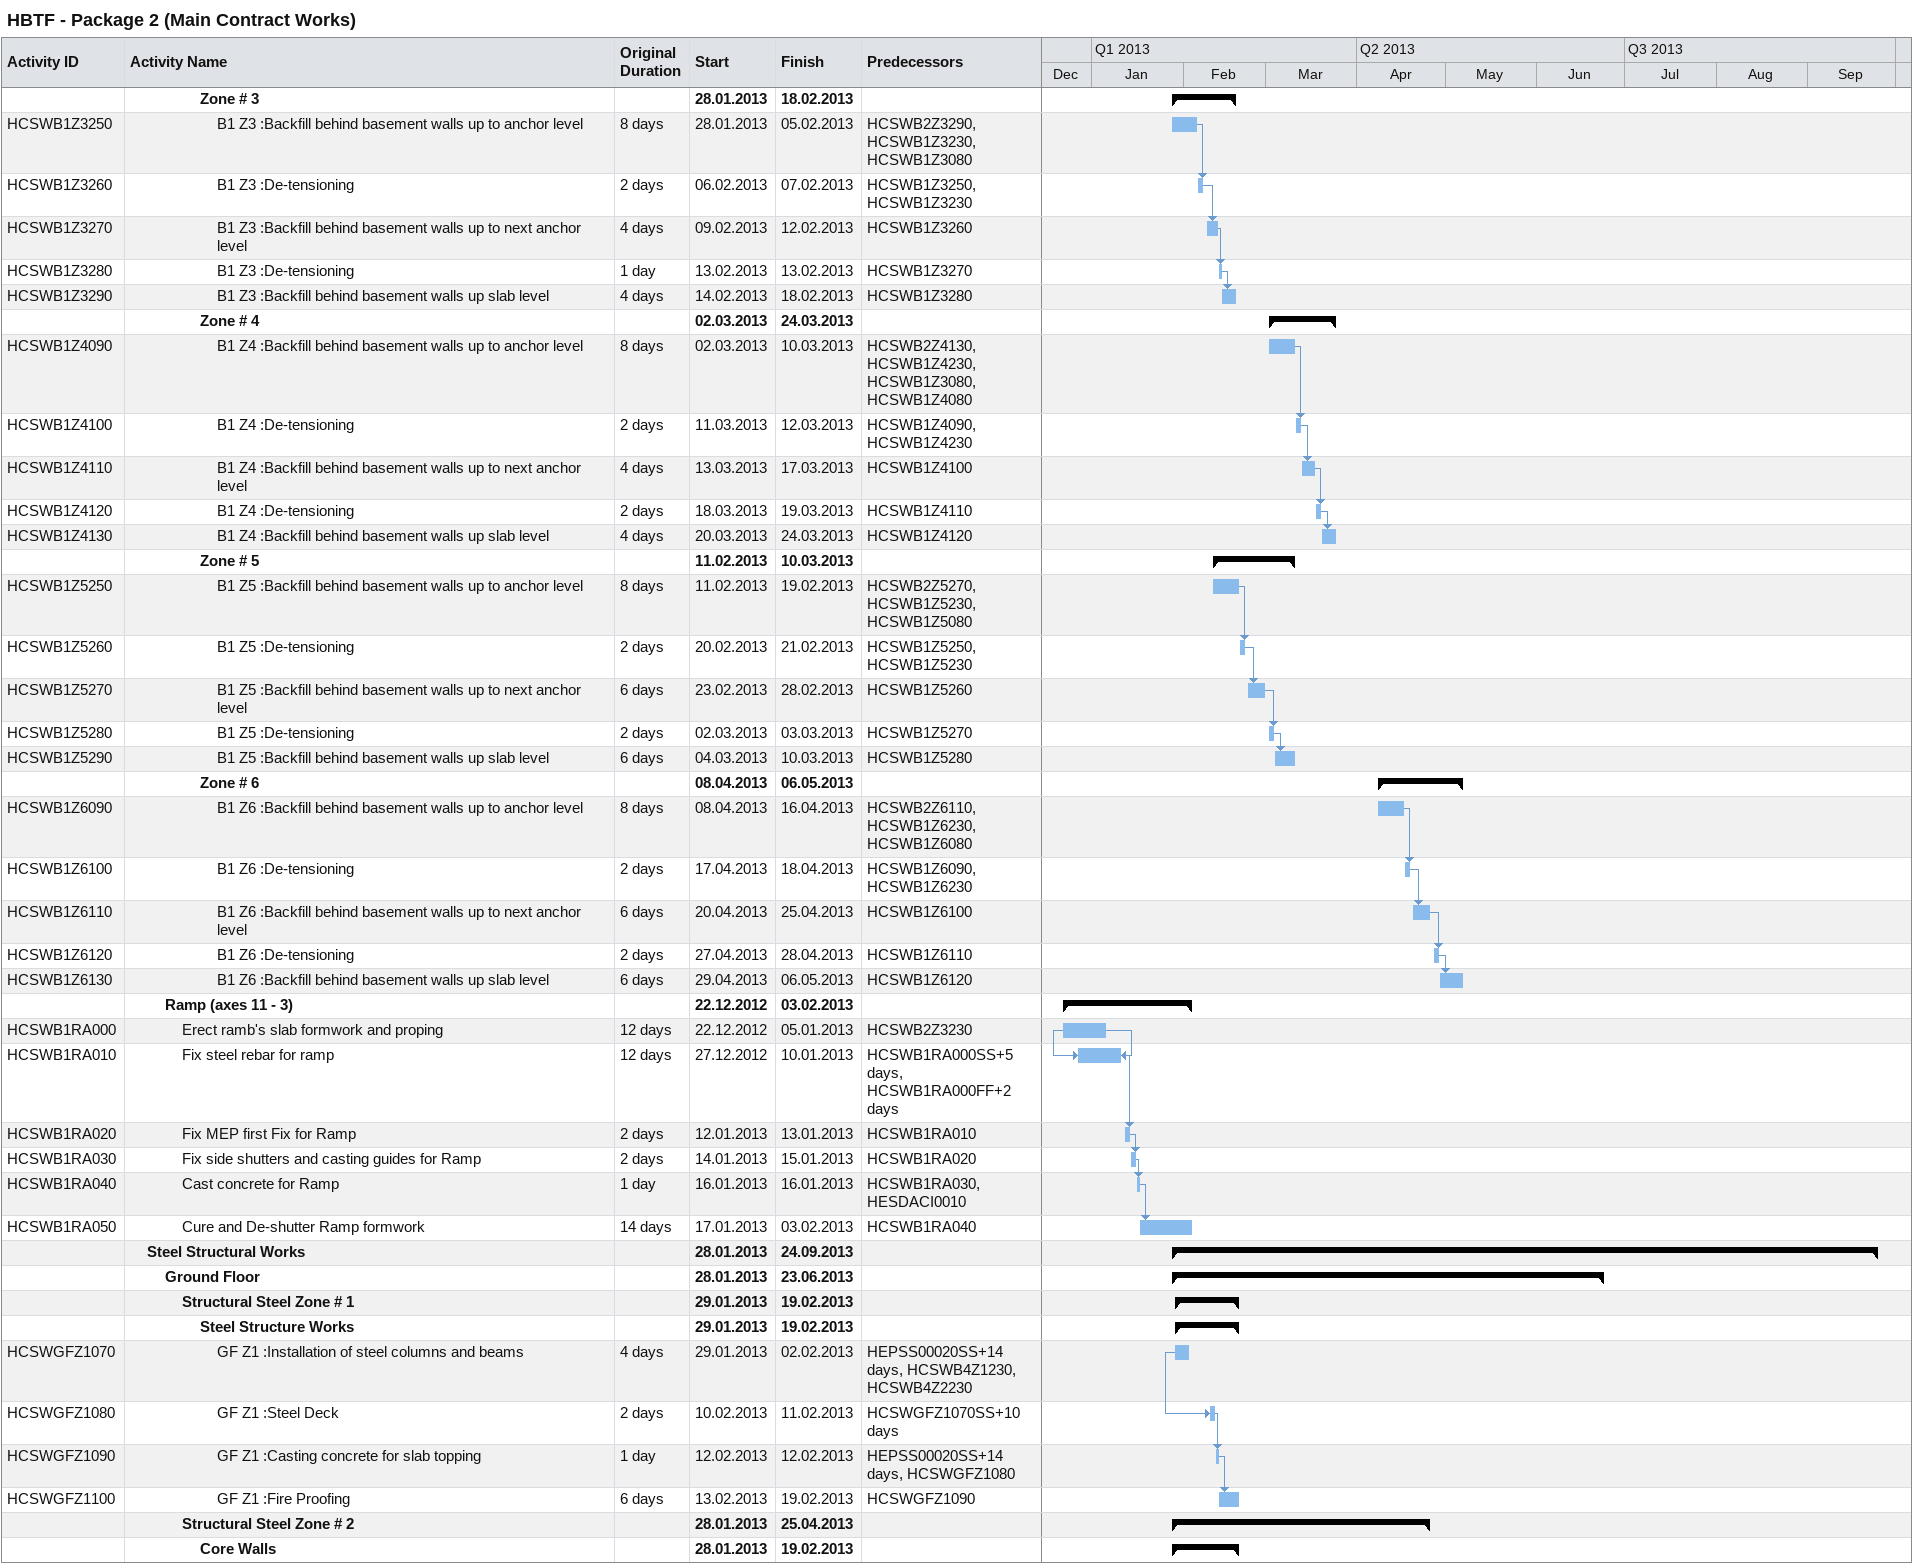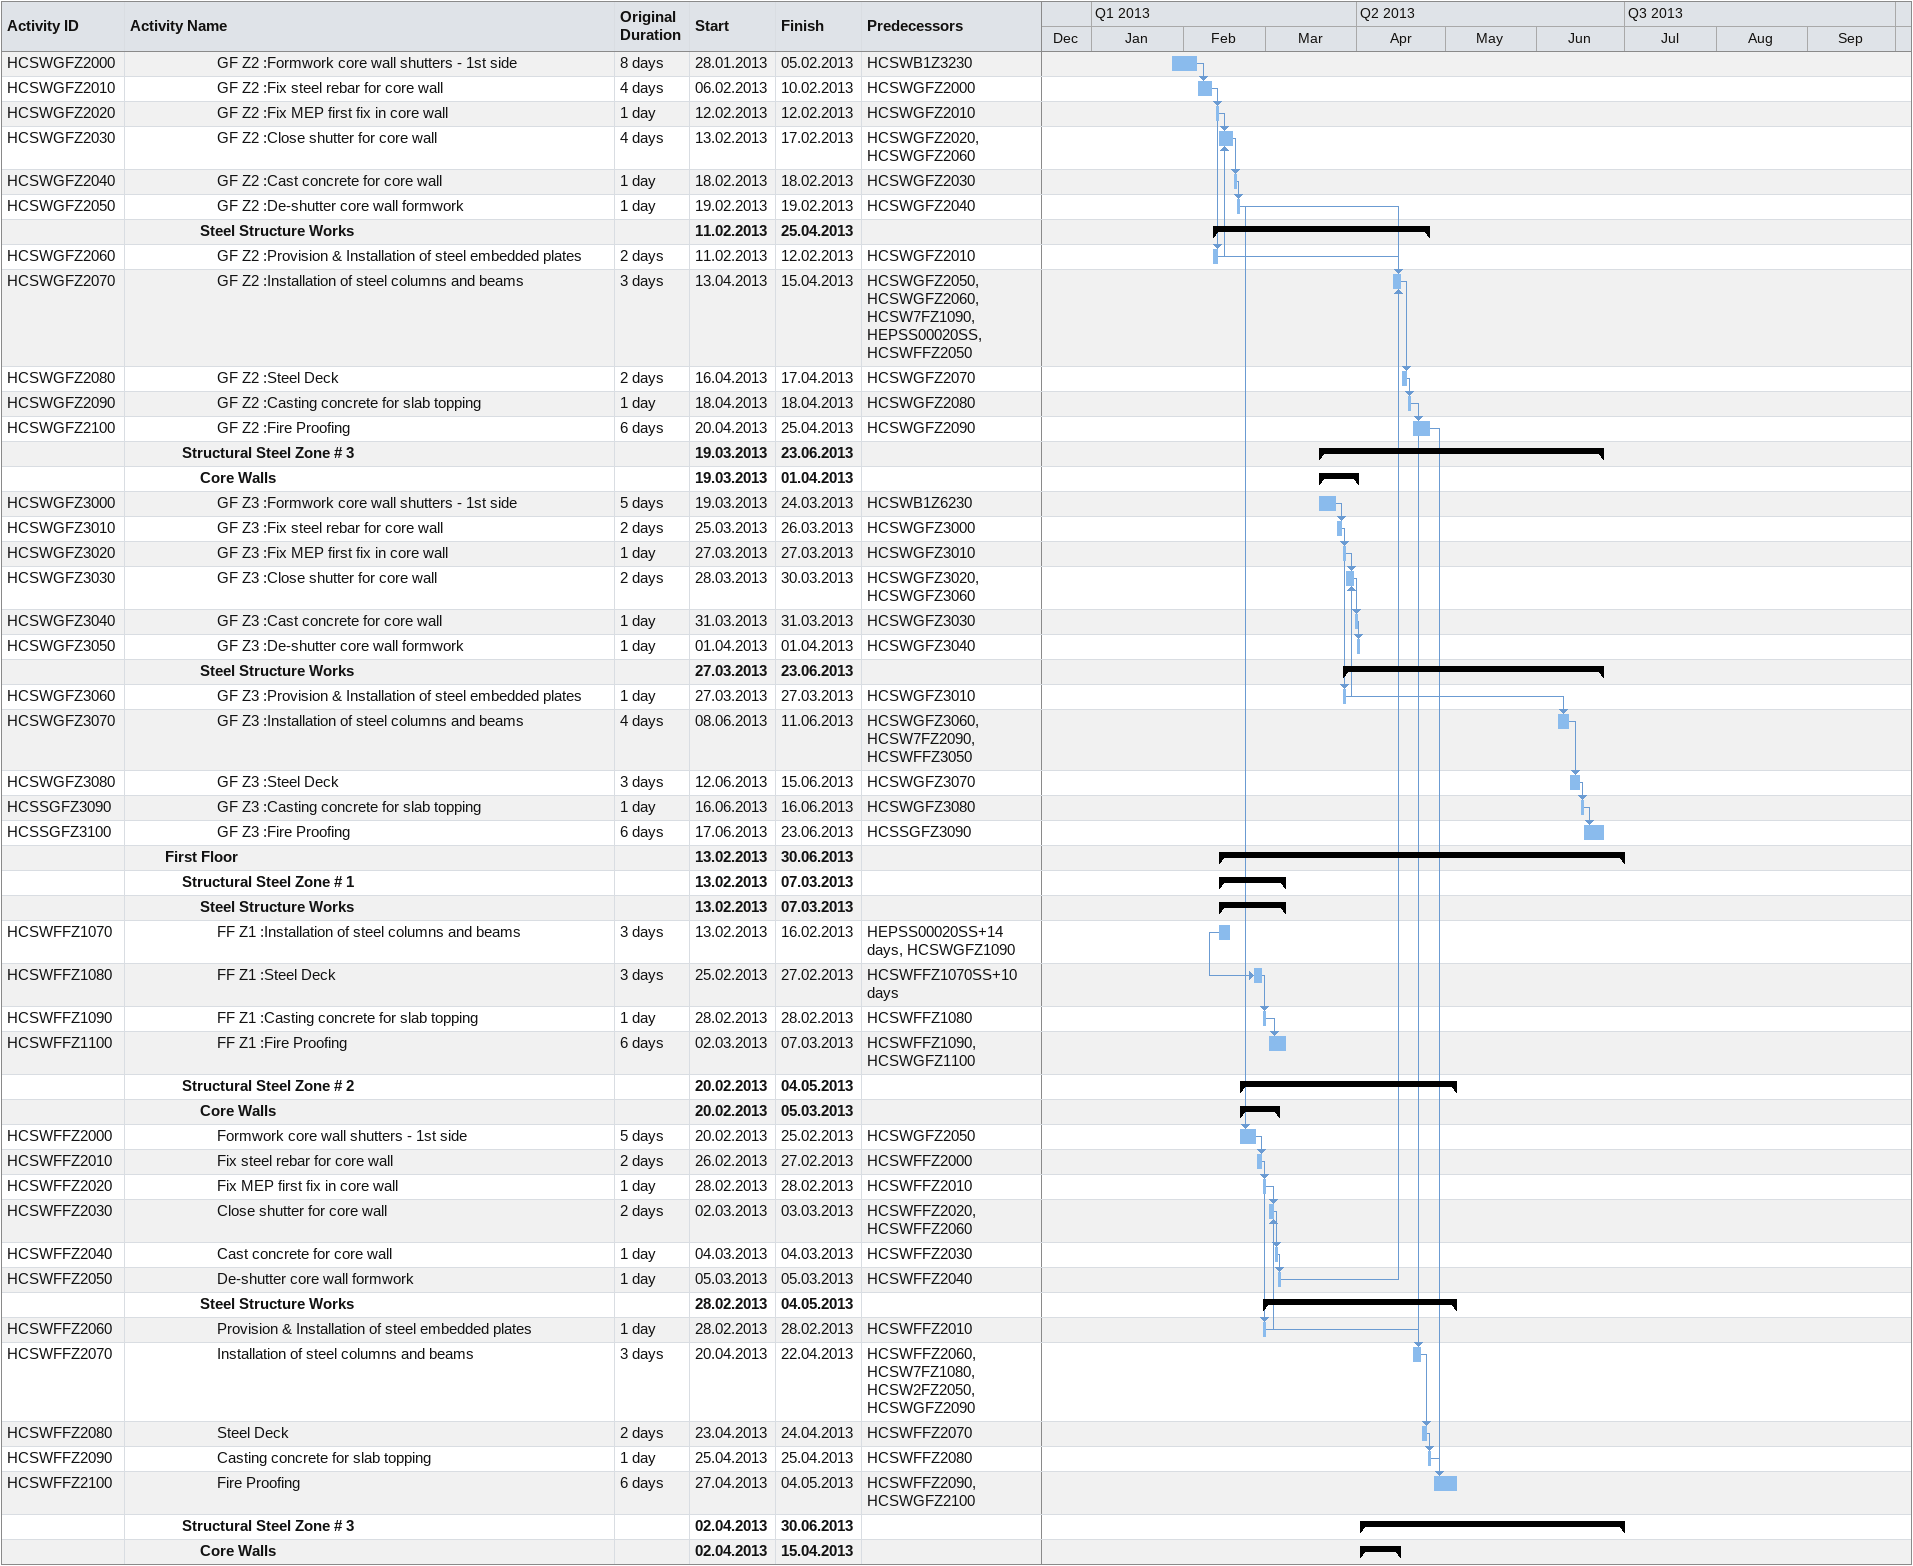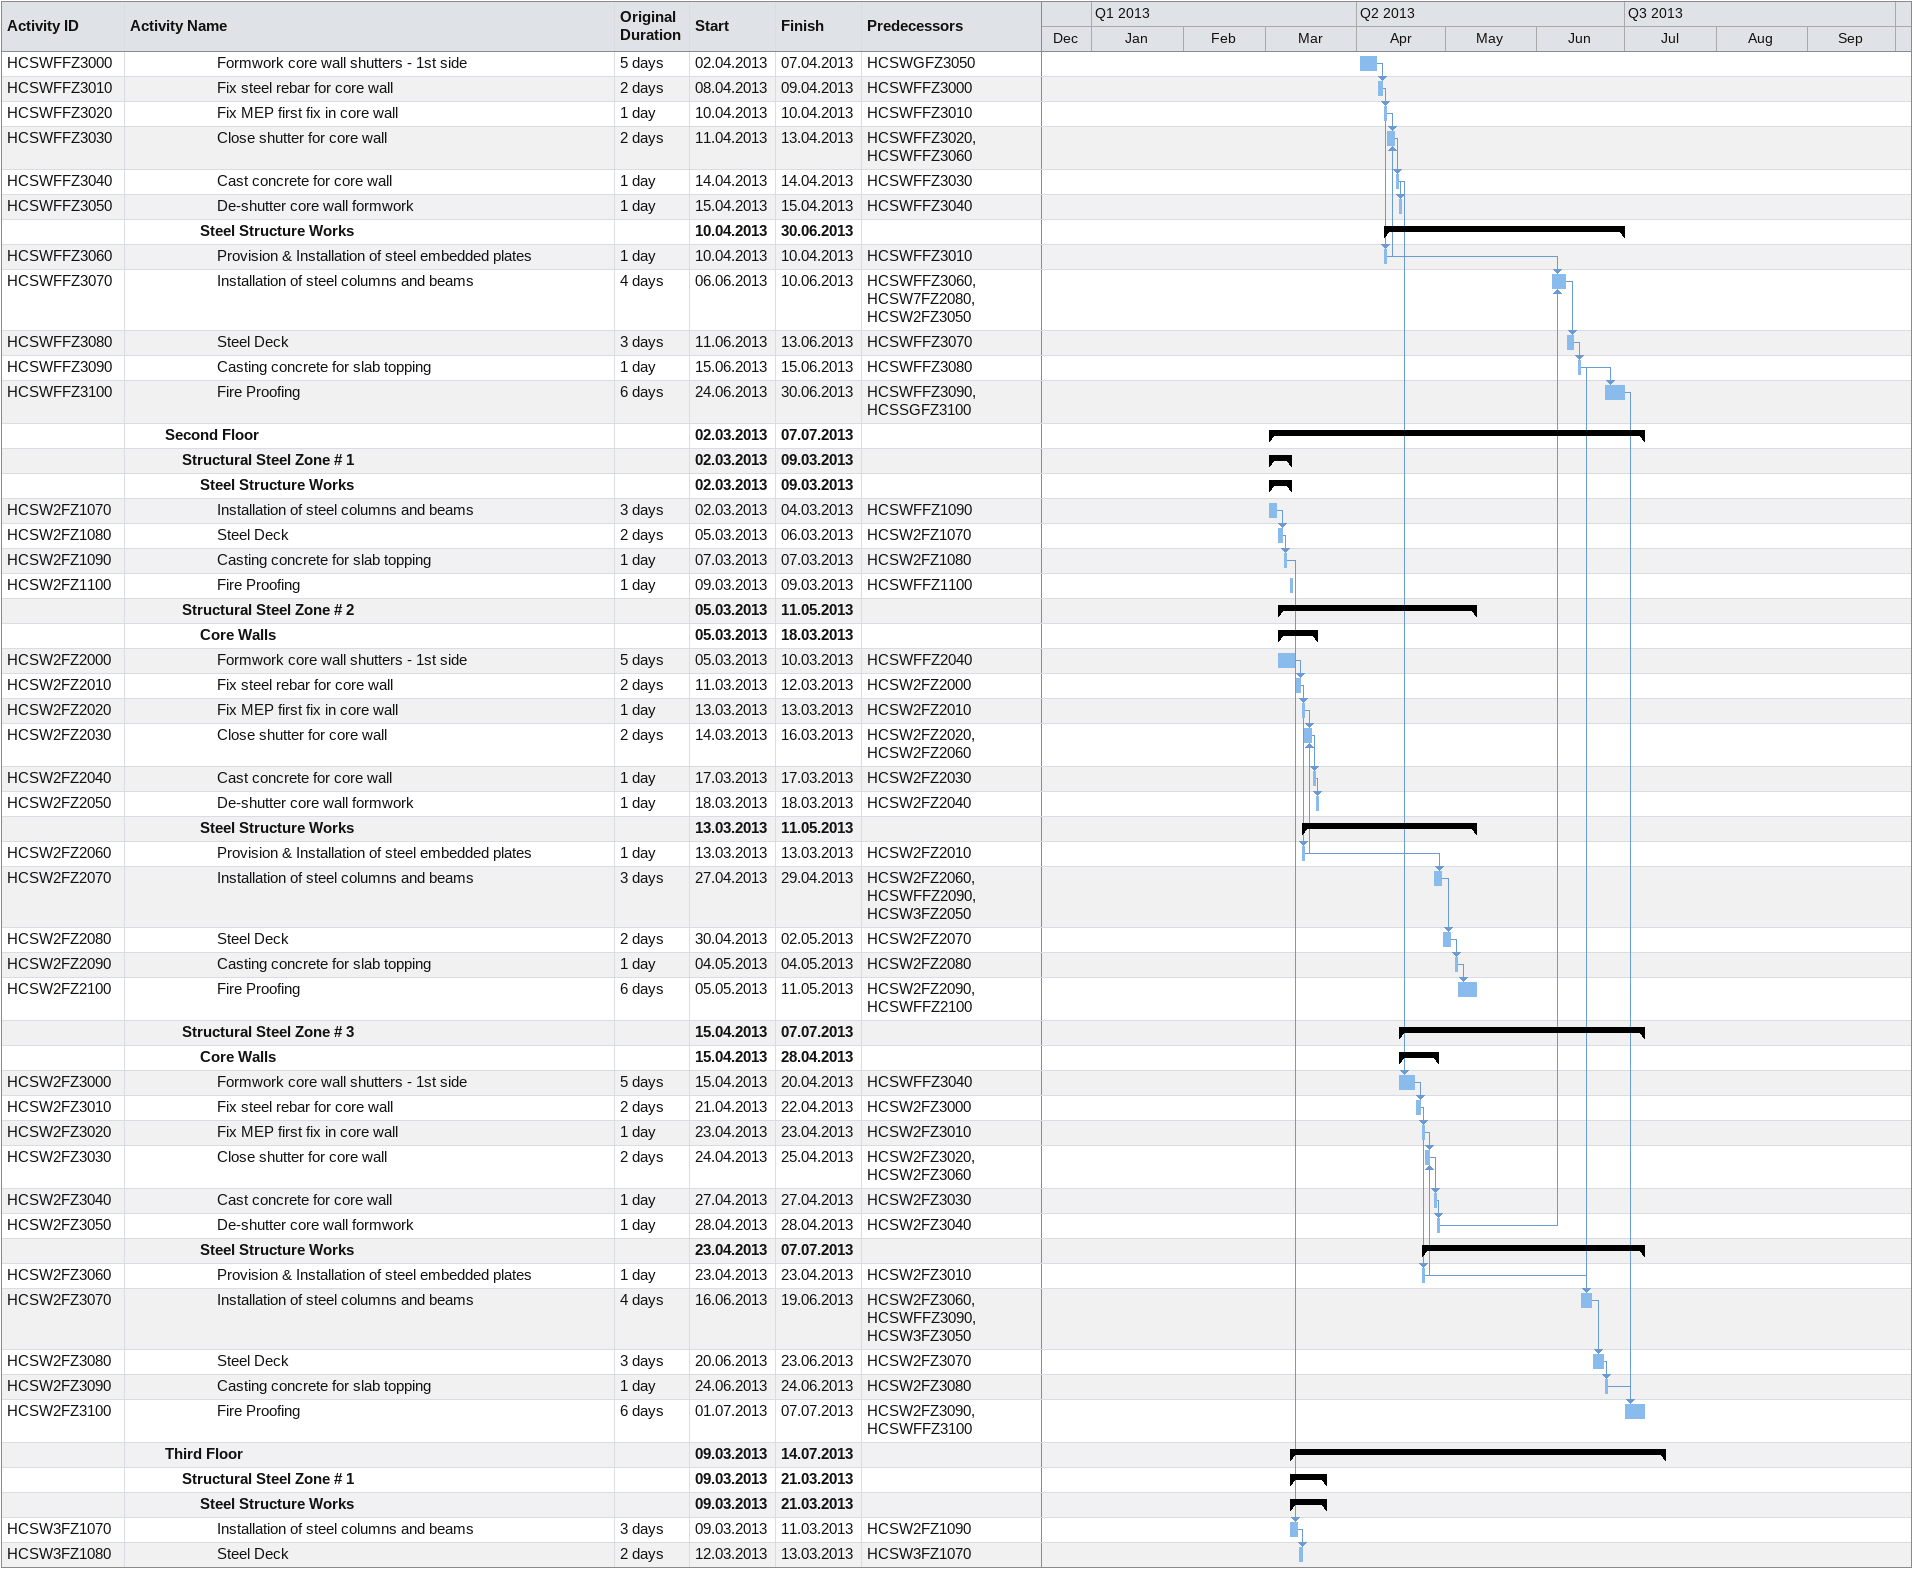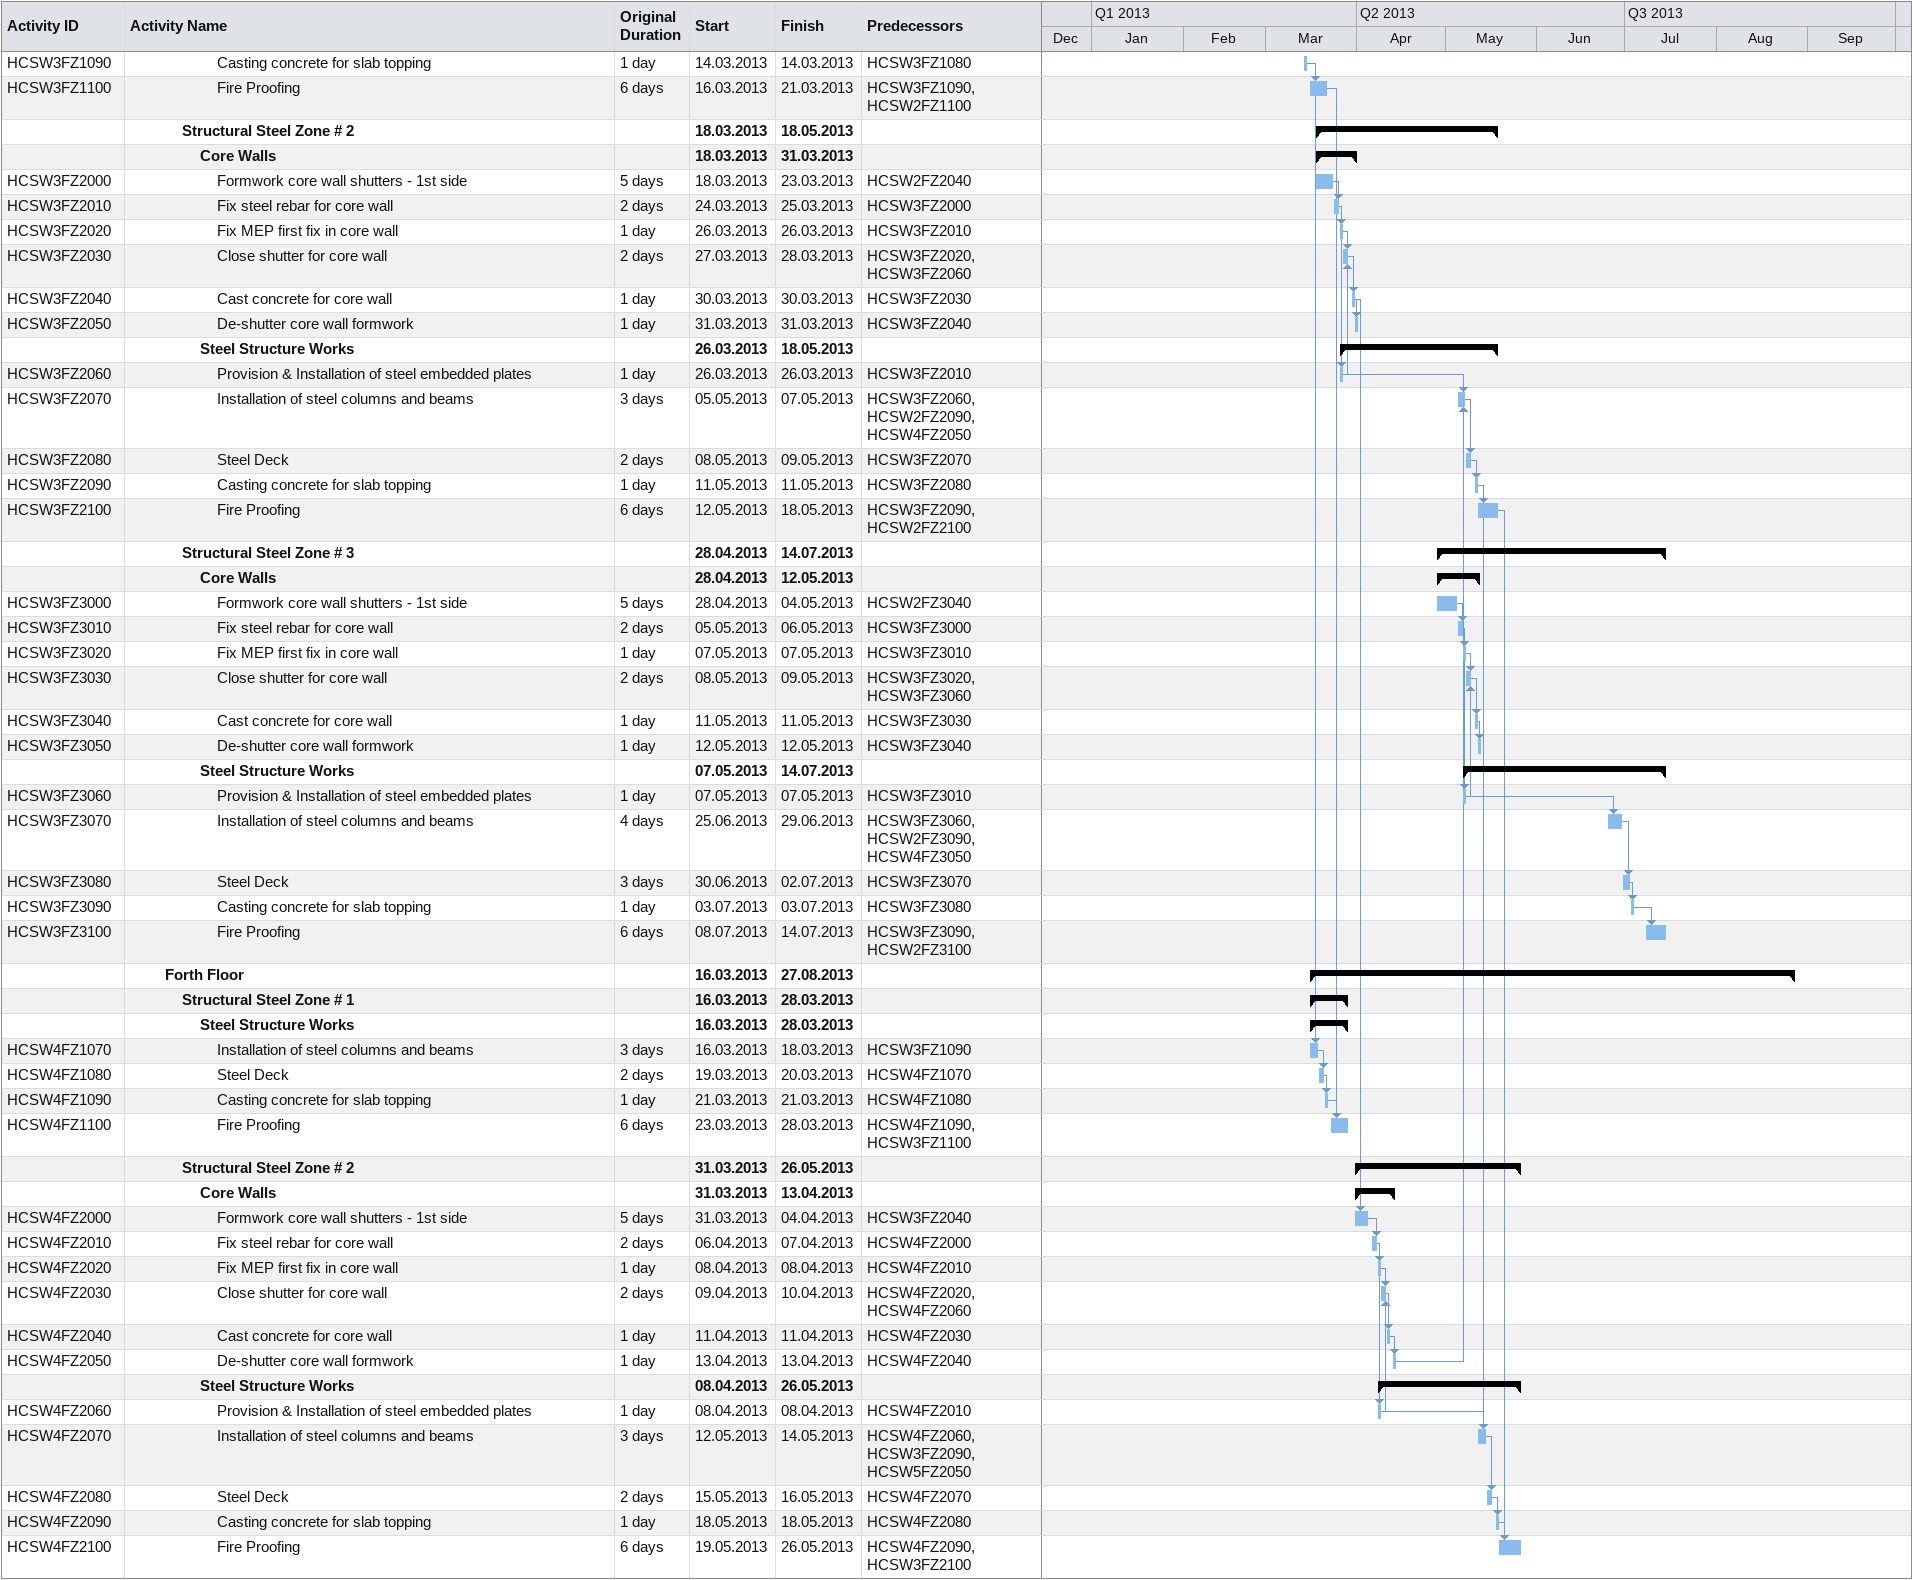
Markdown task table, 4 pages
HBTF - Package 2 (Main Contract Works)

| ID | Level | Task | Original duration | Start | Finish | Predecessors |
|---|---|---|---|---|---|---|
|  | 5 | **Zone # 3** |  | 2013-01-28 | 2013-02-18 |  |
| HCSWB1Z3250 | 6 | B1 Z3 :Backfill behind basement walls up to anchor level | 8d | 2013-01-28 | 2013-02-05 | HCSWB2Z3290, HCSWB1Z3230, HCSWB1Z3080 |
| HCSWB1Z3260 | 6 | B1 Z3 :De-tensioning | 2d | 2013-02-06 | 2013-02-07 | HCSWB1Z3250, HCSWB1Z3230 |
| HCSWB1Z3270 | 6 | B1 Z3 :Backfill behind basement walls up to next anchor level | 4d | 2013-02-09 | 2013-02-12 | HCSWB1Z3260 |
| HCSWB1Z3280 | 6 | B1 Z3 :De-tensioning | 1d | 2013-02-13 | 2013-02-13 | HCSWB1Z3270 |
| HCSWB1Z3290 | 6 | B1 Z3 :Backfill behind basement walls up slab level | 4d | 2013-02-14 | 2013-02-18 | HCSWB1Z3280 |
|  | 5 | **Zone # 4** |  | 2013-03-02 | 2013-03-24 |  |
| HCSWB1Z4090 | 6 | B1 Z4 :Backfill behind basement walls up to anchor level | 8d | 2013-03-02 | 2013-03-10 | HCSWB2Z4130, HCSWB1Z4230, HCSWB1Z3080, HCSWB1Z4080 |
| HCSWB1Z4100 | 6 | B1 Z4 :De-tensioning | 2d | 2013-03-11 | 2013-03-12 | HCSWB1Z4090, HCSWB1Z4230 |
| HCSWB1Z4110 | 6 | B1 Z4 :Backfill behind basement walls up to next anchor level | 4d | 2013-03-13 | 2013-03-17 | HCSWB1Z4100 |
| HCSWB1Z4120 | 6 | B1 Z4 :De-tensioning | 2d | 2013-03-18 | 2013-03-19 | HCSWB1Z4110 |
| HCSWB1Z4130 | 6 | B1 Z4 :Backfill behind basement walls up slab level | 4d | 2013-03-20 | 2013-03-24 | HCSWB1Z4120 |
|  | 5 | **Zone # 5** |  | 2013-02-11 | 2013-03-10 |  |
| HCSWB1Z5250 | 6 | B1 Z5 :Backfill behind basement walls up to anchor level | 8d | 2013-02-11 | 2013-02-19 | HCSWB2Z5270, HCSWB1Z5230, HCSWB1Z5080 |
| HCSWB1Z5260 | 6 | B1 Z5 :De-tensioning | 2d | 2013-02-20 | 2013-02-21 | HCSWB1Z5250, HCSWB1Z5230 |
| HCSWB1Z5270 | 6 | B1 Z5 :Backfill behind basement walls up to next anchor level | 6d | 2013-02-23 | 2013-02-28 | HCSWB1Z5260 |
| HCSWB1Z5280 | 6 | B1 Z5 :De-tensioning | 2d | 2013-03-02 | 2013-03-03 | HCSWB1Z5270 |
| HCSWB1Z5290 | 6 | B1 Z5 :Backfill behind basement walls up slab level | 6d | 2013-03-04 | 2013-03-10 | HCSWB1Z5280 |
|  | 5 | **Zone # 6** |  | 2013-04-08 | 2013-05-06 |  |
| HCSWB1Z6090 | 6 | B1 Z6 :Backfill behind basement walls up to anchor level | 8d | 2013-04-08 | 2013-04-16 | HCSWB2Z6110, HCSWB1Z6230, HCSWB1Z6080 |
| HCSWB1Z6100 | 6 | B1 Z6 :De-tensioning | 2d | 2013-04-17 | 2013-04-18 | HCSWB1Z6090, HCSWB1Z6230 |
| HCSWB1Z6110 | 6 | B1 Z6 :Backfill behind basement walls up to next anchor level | 6d | 2013-04-20 | 2013-04-25 | HCSWB1Z6100 |
| HCSWB1Z6120 | 6 | B1 Z6 :De-tensioning | 2d | 2013-04-27 | 2013-04-28 | HCSWB1Z6110 |
| HCSWB1Z6130 | 6 | B1 Z6 :Backfill behind basement walls up slab level | 6d | 2013-04-29 | 2013-05-06 | HCSWB1Z6120 |
|  | 3 | **Ramp (axes 11 - 3)** |  | 2012-12-22 | 2013-02-03 |  |
| HCSWB1RA000 | 4 | Erect ramb's slab formwork and proping | 12d | 2012-12-22 | 2013-01-05 | HCSWB2Z3230 |
| HCSWB1RA010 | 4 | Fix steel rebar for ramp | 12d | 2012-12-27 | 2013-01-10 | HCSWB1RA000SS+5d, HCSWB1RA000FF+2d |
| HCSWB1RA020 | 4 | Fix MEP first Fix for Ramp | 2d | 2013-01-12 | 2013-01-13 | HCSWB1RA010 |
| HCSWB1RA030 | 4 | Fix side shutters and casting guides for Ramp | 2d | 2013-01-14 | 2013-01-15 | HCSWB1RA020 |
| HCSWB1RA040 | 4 | Cast concrete for Ramp | 1d | 2013-01-16 | 2013-01-16 | HCSWB1RA030, HESDACI0010 |
| HCSWB1RA050 | 4 | Cure and De-shutter Ramp formwork | 14d | 2013-01-17 | 2013-02-03 | HCSWB1RA040 |
|  | 2 | **Steel Structural Works** |  | 2013-01-28 | 2013-09-24 |  |
|  | 3 | **Ground Floor** |  | 2013-01-28 | 2013-06-23 |  |
|  | 4 | **Structural Steel Zone # 1** |  | 2013-01-29 | 2013-02-19 |  |
|  | 5 | **Steel Structure Works** |  | 2013-01-29 | 2013-02-19 |  |
| HCSWGFZ1070 | 6 | GF Z1 :Installation of steel columns and beams | 4d | 2013-01-29 | 2013-02-02 | HEPSS00020SS+14d, HCSWB4Z1230, HCSWB4Z2230 |
| HCSWGFZ1080 | 6 | GF Z1 :Steel Deck | 2d | 2013-02-10 | 2013-02-11 | HCSWGFZ1070SS+10d |
| HCSWGFZ1090 | 6 | GF Z1 :Casting concrete for slab topping | 1d | 2013-02-12 | 2013-02-12 | HEPSS00020SS+14d, HCSWGFZ1080 |
| HCSWGFZ1100 | 6 | GF Z1 :Fire Proofing | 6d | 2013-02-13 | 2013-02-19 | HCSWGFZ1090 |
|  | 4 | **Structural Steel Zone # 2** |  | 2013-01-28 | 2013-04-25 |  |
|  | 5 | **Core Walls** |  | 2013-01-28 | 2013-02-19 |  |
| HCSWGFZ2000 | 6 | GF Z2 :Formwork core wall shutters - 1st side | 8d | 2013-01-28 | 2013-02-05 | HCSWB1Z3230 |
| HCSWGFZ2010 | 6 | GF Z2 :Fix steel rebar for core wall | 4d | 2013-02-06 | 2013-02-10 | HCSWGFZ2000 |
| HCSWGFZ2020 | 6 | GF Z2 :Fix MEP first fix in core wall | 1d | 2013-02-12 | 2013-02-12 | HCSWGFZ2010 |
| HCSWGFZ2030 | 6 | GF Z2 :Close shutter for core wall | 4d | 2013-02-13 | 2013-02-17 | HCSWGFZ2020, HCSWGFZ2060 |
| HCSWGFZ2040 | 6 | GF Z2 :Cast concrete for core wall | 1d | 2013-02-18 | 2013-02-18 | HCSWGFZ2030 |
| HCSWGFZ2050 | 6 | GF Z2 :De-shutter core wall formwork | 1d | 2013-02-19 | 2013-02-19 | HCSWGFZ2040 |
|  | 5 | **Steel Structure Works** |  | 2013-02-11 | 2013-04-25 |  |
| HCSWGFZ2060 | 6 | GF Z2 :Provision & Installation of steel embedded plates | 2d | 2013-02-11 | 2013-02-12 | HCSWGFZ2010 |
| HCSWGFZ2070 | 6 | GF Z2 :Installation of steel columns and beams | 3d | 2013-04-13 | 2013-04-15 | HCSWGFZ2050, HCSWGFZ2060, HCSW7FZ1090, HEPSS00020SS, HCSWFFZ2050 |
| HCSWGFZ2080 | 6 | GF Z2 :Steel Deck | 2d | 2013-04-16 | 2013-04-17 | HCSWGFZ2070 |
| HCSWGFZ2090 | 6 | GF Z2 :Casting concrete for slab topping | 1d | 2013-04-18 | 2013-04-18 | HCSWGFZ2080 |
| HCSWGFZ2100 | 6 | GF Z2 :Fire Proofing | 6d | 2013-04-20 | 2013-04-25 | HCSWGFZ2090 |
|  | 4 | **Structural Steel Zone # 3** |  | 2013-03-19 | 2013-06-23 |  |
|  | 5 | **Core Walls** |  | 2013-03-19 | 2013-04-01 |  |
| HCSWGFZ3000 | 6 | GF Z3 :Formwork core wall shutters - 1st side | 5d | 2013-03-19 | 2013-03-24 | HCSWB1Z6230 |
| HCSWGFZ3010 | 6 | GF Z3 :Fix steel rebar for core wall | 2d | 2013-03-25 | 2013-03-26 | HCSWGFZ3000 |
| HCSWGFZ3020 | 6 | GF Z3 :Fix MEP first fix in core wall | 1d | 2013-03-27 | 2013-03-27 | HCSWGFZ3010 |
| HCSWGFZ3030 | 6 | GF Z3 :Close shutter for core wall | 2d | 2013-03-28 | 2013-03-30 | HCSWGFZ3020, HCSWGFZ3060 |
| HCSWGFZ3040 | 6 | GF Z3 :Cast concrete for core wall | 1d | 2013-03-31 | 2013-03-31 | HCSWGFZ3030 |
| HCSWGFZ3050 | 6 | GF Z3 :De-shutter core wall formwork | 1d | 2013-04-01 | 2013-04-01 | HCSWGFZ3040 |
|  | 5 | **Steel Structure Works** |  | 2013-03-27 | 2013-06-23 |  |
| HCSWGFZ3060 | 6 | GF Z3 :Provision & Installation of steel embedded plates | 1d | 2013-03-27 | 2013-03-27 | HCSWGFZ3010 |
| HCSWGFZ3070 | 6 | GF Z3 :Installation of steel columns and beams | 4d | 2013-06-08 | 2013-06-11 | HCSWGFZ3060, HCSW7FZ2090, HCSWFFZ3050 |
| HCSWGFZ3080 | 6 | GF Z3 :Steel Deck | 3d | 2013-06-12 | 2013-06-15 | HCSWGFZ3070 |
| HCSSGFZ3090 | 6 | GF Z3 :Casting concrete for slab topping | 1d | 2013-06-16 | 2013-06-16 | HCSWGFZ3080 |
| HCSSGFZ3100 | 6 | GF Z3 :Fire Proofing | 6d | 2013-06-17 | 2013-06-23 | HCSSGFZ3090 |
|  | 3 | **First Floor** |  | 2013-02-13 | 2013-06-30 |  |
|  | 4 | **Structural Steel Zone # 1** |  | 2013-02-13 | 2013-03-07 |  |
|  | 5 | **Steel Structure Works** |  | 2013-02-13 | 2013-03-07 |  |
| HCSWFFZ1070 | 6 | FF Z1 :Installation of steel columns and beams | 3d | 2013-02-13 | 2013-02-16 | HEPSS00020SS+14d, HCSWGFZ1090 |
| HCSWFFZ1080 | 6 | FF Z1 :Steel Deck | 3d | 2013-02-25 | 2013-02-27 | HCSWFFZ1070SS+10d |
| HCSWFFZ1090 | 6 | FF Z1 :Casting concrete for slab topping | 1d | 2013-02-28 | 2013-02-28 | HCSWFFZ1080 |
| HCSWFFZ1100 | 6 | FF Z1 :Fire Proofing | 6d | 2013-03-02 | 2013-03-07 | HCSWFFZ1090, HCSWGFZ1100 |
|  | 4 | **Structural Steel Zone # 2** |  | 2013-02-20 | 2013-05-04 |  |
|  | 5 | **Core Walls** |  | 2013-02-20 | 2013-03-05 |  |
| HCSWFFZ2000 | 6 | Formwork core wall shutters - 1st side | 5d | 2013-02-20 | 2013-02-25 | HCSWGFZ2050 |
| HCSWFFZ2010 | 6 | Fix steel rebar for core wall | 2d | 2013-02-26 | 2013-02-27 | HCSWFFZ2000 |
| HCSWFFZ2020 | 6 | Fix MEP first fix in core wall | 1d | 2013-02-28 | 2013-02-28 | HCSWFFZ2010 |
| HCSWFFZ2030 | 6 | Close shutter for core wall | 2d | 2013-03-02 | 2013-03-03 | HCSWFFZ2020, HCSWFFZ2060 |
| HCSWFFZ2040 | 6 | Cast concrete for core wall | 1d | 2013-03-04 | 2013-03-04 | HCSWFFZ2030 |
| HCSWFFZ2050 | 6 | De-shutter core wall formwork | 1d | 2013-03-05 | 2013-03-05 | HCSWFFZ2040 |
|  | 5 | **Steel Structure Works** |  | 2013-02-28 | 2013-05-04 |  |
| HCSWFFZ2060 | 6 | Provision & Installation of steel embedded plates | 1d | 2013-02-28 | 2013-02-28 | HCSWFFZ2010 |
| HCSWFFZ2070 | 6 | Installation of steel columns and beams | 3d | 2013-04-20 | 2013-04-22 | HCSWFFZ2060, HCSW7FZ1080, HCSW2FZ2050, HCSWGFZ2090 |
| HCSWFFZ2080 | 6 | Steel Deck | 2d | 2013-04-23 | 2013-04-24 | HCSWFFZ2070 |
| HCSWFFZ2090 | 6 | Casting concrete for slab topping | 1d | 2013-04-25 | 2013-04-25 | HCSWFFZ2080 |
| HCSWFFZ2100 | 6 | Fire Proofing | 6d | 2013-04-27 | 2013-05-04 | HCSWFFZ2090, HCSWGFZ2100 |
|  | 4 | **Structural Steel Zone # 3** |  | 2013-04-02 | 2013-06-30 |  |
|  | 5 | **Core Walls** |  | 2013-04-02 | 2013-04-15 |  |
| HCSWFFZ3000 | 6 | Formwork core wall shutters - 1st side | 5d | 2013-04-02 | 2013-04-07 | HCSWGFZ3050 |
| HCSWFFZ3010 | 6 | Fix steel rebar for core wall | 2d | 2013-04-08 | 2013-04-09 | HCSWFFZ3000 |
| HCSWFFZ3020 | 6 | Fix MEP first fix in core wall | 1d | 2013-04-10 | 2013-04-10 | HCSWFFZ3010 |
| HCSWFFZ3030 | 6 | Close shutter for core wall | 2d | 2013-04-11 | 2013-04-13 | HCSWFFZ3020, HCSWFFZ3060 |
| HCSWFFZ3040 | 6 | Cast concrete for core wall | 1d | 2013-04-14 | 2013-04-14 | HCSWFFZ3030 |
| HCSWFFZ3050 | 6 | De-shutter core wall formwork | 1d | 2013-04-15 | 2013-04-15 | HCSWFFZ3040 |
|  | 5 | **Steel Structure Works** |  | 2013-04-10 | 2013-06-30 |  |
| HCSWFFZ3060 | 6 | Provision & Installation of steel embedded plates | 1d | 2013-04-10 | 2013-04-10 | HCSWFFZ3010 |
| HCSWFFZ3070 | 6 | Installation of steel columns and beams | 4d | 2013-06-06 | 2013-06-10 | HCSWFFZ3060, HCSW7FZ2080, HCSW2FZ3050 |
| HCSWFFZ3080 | 6 | Steel Deck | 3d | 2013-06-11 | 2013-06-13 | HCSWFFZ3070 |
| HCSWFFZ3090 | 6 | Casting concrete for slab topping | 1d | 2013-06-15 | 2013-06-15 | HCSWFFZ3080 |
| HCSWFFZ3100 | 6 | Fire Proofing | 6d | 2013-06-24 | 2013-06-30 | HCSWFFZ3090, HCSSGFZ3100 |
|  | 3 | **Second Floor** |  | 2013-03-02 | 2013-07-07 |  |
|  | 4 | **Structural Steel Zone # 1** |  | 2013-03-02 | 2013-03-09 |  |
|  | 5 | **Steel Structure Works** |  | 2013-03-02 | 2013-03-09 |  |
| HCSW2FZ1070 | 6 | Installation of steel columns and beams | 3d | 2013-03-02 | 2013-03-04 | HCSWFFZ1090 |
| HCSW2FZ1080 | 6 | Steel Deck | 2d | 2013-03-05 | 2013-03-06 | HCSW2FZ1070 |
| HCSW2FZ1090 | 6 | Casting concrete for slab topping | 1d | 2013-03-07 | 2013-03-07 | HCSW2FZ1080 |
| HCSW2FZ1100 | 6 | Fire Proofing | 1d | 2013-03-09 | 2013-03-09 | HCSWFFZ1100 |
|  | 4 | **Structural Steel Zone # 2** |  | 2013-03-05 | 2013-05-11 |  |
|  | 5 | **Core Walls** |  | 2013-03-05 | 2013-03-18 |  |
| HCSW2FZ2000 | 6 | Formwork core wall shutters - 1st side | 5d | 2013-03-05 | 2013-03-10 | HCSWFFZ2040 |
| HCSW2FZ2010 | 6 | Fix steel rebar for core wall | 2d | 2013-03-11 | 2013-03-12 | HCSW2FZ2000 |
| HCSW2FZ2020 | 6 | Fix MEP first fix in core wall | 1d | 2013-03-13 | 2013-03-13 | HCSW2FZ2010 |
| HCSW2FZ2030 | 6 | Close shutter for core wall | 2d | 2013-03-14 | 2013-03-16 | HCSW2FZ2020, HCSW2FZ2060 |
| HCSW2FZ2040 | 6 | Cast concrete for core wall | 1d | 2013-03-17 | 2013-03-17 | HCSW2FZ2030 |
| HCSW2FZ2050 | 6 | De-shutter core wall formwork | 1d | 2013-03-18 | 2013-03-18 | HCSW2FZ2040 |
|  | 5 | **Steel Structure Works** |  | 2013-03-13 | 2013-05-11 |  |
| HCSW2FZ2060 | 6 | Provision & Installation of steel embedded plates | 1d | 2013-03-13 | 2013-03-13 | HCSW2FZ2010 |
| HCSW2FZ2070 | 6 | Installation of steel columns and beams | 3d | 2013-04-27 | 2013-04-29 | HCSW2FZ2060, HCSWFFZ2090, HCSW3FZ2050 |
| HCSW2FZ2080 | 6 | Steel Deck | 2d | 2013-04-30 | 2013-05-02 | HCSW2FZ2070 |
| HCSW2FZ2090 | 6 | Casting concrete for slab topping | 1d | 2013-05-04 | 2013-05-04 | HCSW2FZ2080 |
| HCSW2FZ2100 | 6 | Fire Proofing | 6d | 2013-05-05 | 2013-05-11 | HCSW2FZ2090, HCSWFFZ2100 |
|  | 4 | **Structural Steel Zone # 3** |  | 2013-04-15 | 2013-07-07 |  |
|  | 5 | **Core Walls** |  | 2013-04-15 | 2013-04-28 |  |
| HCSW2FZ3000 | 6 | Formwork core wall shutters - 1st side | 5d | 2013-04-15 | 2013-04-20 | HCSWFFZ3040 |
| HCSW2FZ3010 | 6 | Fix steel rebar for core wall | 2d | 2013-04-21 | 2013-04-22 | HCSW2FZ3000 |
| HCSW2FZ3020 | 6 | Fix MEP first fix in core wall | 1d | 2013-04-23 | 2013-04-23 | HCSW2FZ3010 |
| HCSW2FZ3030 | 6 | Close shutter for core wall | 2d | 2013-04-24 | 2013-04-25 | HCSW2FZ3020, HCSW2FZ3060 |
| HCSW2FZ3040 | 6 | Cast concrete for core wall | 1d | 2013-04-27 | 2013-04-27 | HCSW2FZ3030 |
| HCSW2FZ3050 | 6 | De-shutter core wall formwork | 1d | 2013-04-28 | 2013-04-28 | HCSW2FZ3040 |
|  | 5 | **Steel Structure Works** |  | 2013-04-23 | 2013-07-07 |  |
| HCSW2FZ3060 | 6 | Provision & Installation of steel embedded plates | 1d | 2013-04-23 | 2013-04-23 | HCSW2FZ3010 |
| HCSW2FZ3070 | 6 | Installation of steel columns and beams | 4d | 2013-06-16 | 2013-06-19 | HCSW2FZ3060, HCSWFFZ3090, HCSW3FZ3050 |
| HCSW2FZ3080 | 6 | Steel Deck | 3d | 2013-06-20 | 2013-06-23 | HCSW2FZ3070 |
| HCSW2FZ3090 | 6 | Casting concrete for slab topping | 1d | 2013-06-24 | 2013-06-24 | HCSW2FZ3080 |
| HCSW2FZ3100 | 6 | Fire Proofing | 6d | 2013-07-01 | 2013-07-07 | HCSW2FZ3090, HCSWFFZ3100 |
|  | 3 | **Third Floor** |  | 2013-03-09 | 2013-07-14 |  |
|  | 4 | **Structural Steel Zone # 1** |  | 2013-03-09 | 2013-03-21 |  |
|  | 5 | **Steel Structure Works** |  | 2013-03-09 | 2013-03-21 |  |
| HCSW3FZ1070 | 6 | Installation of steel columns and beams | 3d | 2013-03-09 | 2013-03-11 | HCSW2FZ1090 |
| HCSW3FZ1080 | 6 | Steel Deck | 2d | 2013-03-12 | 2013-03-13 | HCSW3FZ1070 |
| HCSW3FZ1090 | 6 | Casting concrete for slab topping | 1d | 2013-03-14 | 2013-03-14 | HCSW3FZ1080 |
| HCSW3FZ1100 | 6 | Fire Proofing | 6d | 2013-03-16 | 2013-03-21 | HCSW3FZ1090, HCSW2FZ1100 |
|  | 4 | **Structural Steel Zone # 2** |  | 2013-03-18 | 2013-05-18 |  |
|  | 5 | **Core Walls** |  | 2013-03-18 | 2013-03-31 |  |
| HCSW3FZ2000 | 6 | Formwork core wall shutters - 1st side | 5d | 2013-03-18 | 2013-03-23 | HCSW2FZ2040 |
| HCSW3FZ2010 | 6 | Fix steel rebar for core wall | 2d | 2013-03-24 | 2013-03-25 | HCSW3FZ2000 |
| HCSW3FZ2020 | 6 | Fix MEP first fix in core wall | 1d | 2013-03-26 | 2013-03-26 | HCSW3FZ2010 |
| HCSW3FZ2030 | 6 | Close shutter for core wall | 2d | 2013-03-27 | 2013-03-28 | HCSW3FZ2020, HCSW3FZ2060 |
| HCSW3FZ2040 | 6 | Cast concrete for core wall | 1d | 2013-03-30 | 2013-03-30 | HCSW3FZ2030 |
| HCSW3FZ2050 | 6 | De-shutter core wall formwork | 1d | 2013-03-31 | 2013-03-31 | HCSW3FZ2040 |
|  | 5 | **Steel Structure Works** |  | 2013-03-26 | 2013-05-18 |  |
| HCSW3FZ2060 | 6 | Provision & Installation of steel embedded plates | 1d | 2013-03-26 | 2013-03-26 | HCSW3FZ2010 |
| HCSW3FZ2070 | 6 | Installation of steel columns and beams | 3d | 2013-05-05 | 2013-05-07 | HCSW3FZ2060, HCSW2FZ2090, HCSW4FZ2050 |
| HCSW3FZ2080 | 6 | Steel Deck | 2d | 2013-05-08 | 2013-05-09 | HCSW3FZ2070 |
| HCSW3FZ2090 | 6 | Casting concrete for slab topping | 1d | 2013-05-11 | 2013-05-11 | HCSW3FZ2080 |
| HCSW3FZ2100 | 6 | Fire Proofing | 6d | 2013-05-12 | 2013-05-18 | HCSW3FZ2090, HCSW2FZ2100 |
|  | 4 | **Structural Steel Zone # 3** |  | 2013-04-28 | 2013-07-14 |  |
|  | 5 | **Core Walls** |  | 2013-04-28 | 2013-05-12 |  |
| HCSW3FZ3000 | 6 | Formwork core wall shutters - 1st side | 5d | 2013-04-28 | 2013-05-04 | HCSW2FZ3040 |
| HCSW3FZ3010 | 6 | Fix steel rebar for core wall | 2d | 2013-05-05 | 2013-05-06 | HCSW3FZ3000 |
| HCSW3FZ3020 | 6 | Fix MEP first fix in core wall | 1d | 2013-05-07 | 2013-05-07 | HCSW3FZ3010 |
| HCSW3FZ3030 | 6 | Close shutter for core wall | 2d | 2013-05-08 | 2013-05-09 | HCSW3FZ3020, HCSW3FZ3060 |
| HCSW3FZ3040 | 6 | Cast concrete for core wall | 1d | 2013-05-11 | 2013-05-11 | HCSW3FZ3030 |
| HCSW3FZ3050 | 6 | De-shutter core wall formwork | 1d | 2013-05-12 | 2013-05-12 | HCSW3FZ3040 |
|  | 5 | **Steel Structure Works** |  | 2013-05-07 | 2013-07-14 |  |
| HCSW3FZ3060 | 6 | Provision & Installation of steel embedded plates | 1d | 2013-05-07 | 2013-05-07 | HCSW3FZ3010 |
| HCSW3FZ3070 | 6 | Installation of steel columns and beams | 4d | 2013-06-25 | 2013-06-29 | HCSW3FZ3060, HCSW2FZ3090, HCSW4FZ3050 |
| HCSW3FZ3080 | 6 | Steel Deck | 3d | 2013-06-30 | 2013-07-02 | HCSW3FZ3070 |
| HCSW3FZ3090 | 6 | Casting concrete for slab topping | 1d | 2013-07-03 | 2013-07-03 | HCSW3FZ3080 |
| HCSW3FZ3100 | 6 | Fire Proofing | 6d | 2013-07-08 | 2013-07-14 | HCSW3FZ3090, HCSW2FZ3100 |
|  | 3 | **Forth Floor** |  | 2013-03-16 | 2013-08-27 |  |
|  | 4 | **Structural Steel Zone # 1** |  | 2013-03-16 | 2013-03-28 |  |
|  | 5 | **Steel Structure Works** |  | 2013-03-16 | 2013-03-28 |  |
| HCSW4FZ1070 | 6 | Installation of steel columns and beams | 3d | 2013-03-16 | 2013-03-18 | HCSW3FZ1090 |
| HCSW4FZ1080 | 6 | Steel Deck | 2d | 2013-03-19 | 2013-03-20 | HCSW4FZ1070 |
| HCSW4FZ1090 | 6 | Casting concrete for slab topping | 1d | 2013-03-21 | 2013-03-21 | HCSW4FZ1080 |
| HCSW4FZ1100 | 6 | Fire Proofing | 6d | 2013-03-23 | 2013-03-28 | HCSW4FZ1090, HCSW3FZ1100 |
|  | 4 | **Structural Steel Zone # 2** |  | 2013-03-31 | 2013-05-26 |  |
|  | 5 | **Core Walls** |  | 2013-03-31 | 2013-04-13 |  |
| HCSW4FZ2000 | 6 | Formwork core wall shutters - 1st side | 5d | 2013-03-31 | 2013-04-04 | HCSW3FZ2040 |
| HCSW4FZ2010 | 6 | Fix steel rebar for core wall | 2d | 2013-04-06 | 2013-04-07 | HCSW4FZ2000 |
| HCSW4FZ2020 | 6 | Fix MEP first fix in core wall | 1d | 2013-04-08 | 2013-04-08 | HCSW4FZ2010 |
| HCSW4FZ2030 | 6 | Close shutter for core wall | 2d | 2013-04-09 | 2013-04-10 | HCSW4FZ2020, HCSW4FZ2060 |
| HCSW4FZ2040 | 6 | Cast concrete for core wall | 1d | 2013-04-11 | 2013-04-11 | HCSW4FZ2030 |
| HCSW4FZ2050 | 6 | De-shutter core wall formwork | 1d | 2013-04-13 | 2013-04-13 | HCSW4FZ2040 |
|  | 5 | **Steel Structure Works** |  | 2013-04-08 | 2013-05-26 |  |
| HCSW4FZ2060 | 6 | Provision & Installation of steel embedded plates | 1d | 2013-04-08 | 2013-04-08 | HCSW4FZ2010 |
| HCSW4FZ2070 | 6 | Installation of steel columns and beams | 3d | 2013-05-12 | 2013-05-14 | HCSW4FZ2060, HCSW3FZ2090, HCSW5FZ2050 |
| HCSW4FZ2080 | 6 | Steel Deck | 2d | 2013-05-15 | 2013-05-16 | HCSW4FZ2070 |
| HCSW4FZ2090 | 6 | Casting concrete for slab topping | 1d | 2013-05-18 | 2013-05-18 | HCSW4FZ2080 |
| HCSW4FZ2100 | 6 | Fire Proofing | 6d | 2013-05-19 | 2013-05-26 | HCSW4FZ2090, HCSW3FZ2100 |
